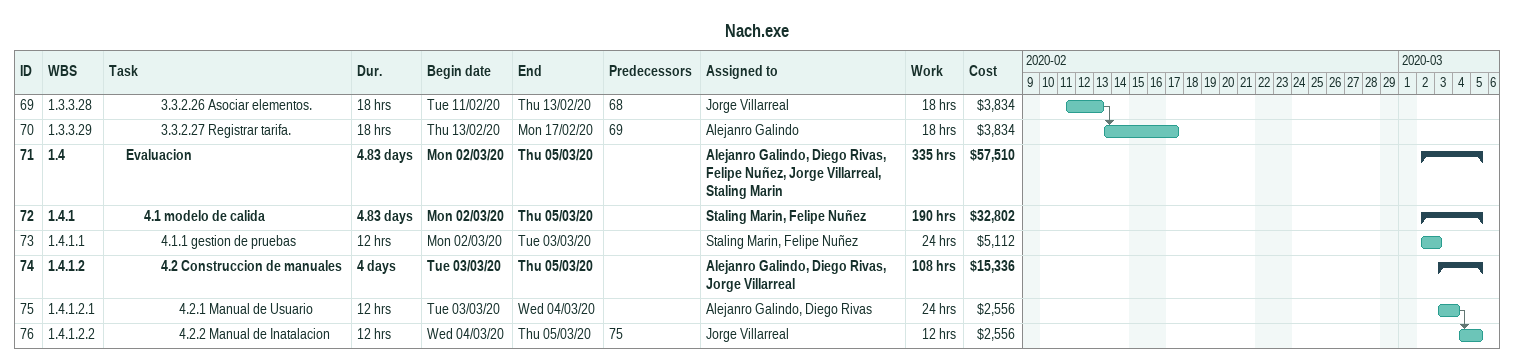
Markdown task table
Nach.exe

| ID | WBS | Task | Duration | Start | Finish | Predecessors | Resources | Work (h) | Cost ($) |
|---|---|---|---|---|---|---|---|---|---|
| 69 | 1.3.3.28 | 3.3.2.26 Asociar elementos. | 18h | 2020-02-11 | 2020-02-13 | 68 | Jorge Villarreal | 18 | 3834 |
| 70 | 1.3.3.29 | 3.3.2.27 Registrar tarifa. | 18h | 2020-02-13 | 2020-02-17 | 69 | Alejanro Galindo | 18 | 3834 |
| 71 | 1.4 | **Evaluacion** | 4.83d | 2020-03-02 | 2020-03-05 |  | Alejanro Galindo, Diego Rivas, Felipe Nuñez, Jorge Villarreal, Staling Marin | 335 | 57510 |
| 72 | 1.4.1 | **4.1 modelo de calida** | 4.83d | 2020-03-02 | 2020-03-05 |  | Staling Marin, Felipe Nuñez | 190 | 32802 |
| 73 | 1.4.1.1 | 4.1.1 gestion de pruebas | 12h | 2020-03-02 | 2020-03-03 |  | Staling Marin, Felipe Nuñez | 24 | 5112 |
| 74 | 1.4.1.2 | **4.2 Construccion de manuales** | 4d | 2020-03-03 | 2020-03-05 |  | Alejanro Galindo, Diego Rivas, Jorge Villarreal | 108 | 15336 |
| 75 | 1.4.1.2.1 | 4.2.1 Manual de Usuario | 12h | 2020-03-03 | 2020-03-04 |  | Alejanro Galindo, Diego Rivas | 24 | 2556 |
| 76 | 1.4.1.2.2 | 4.2.2 Manual de Inatalacion | 12h | 2020-03-04 | 2020-03-05 | 75 | Jorge Villarreal | 12 | 2556 |
